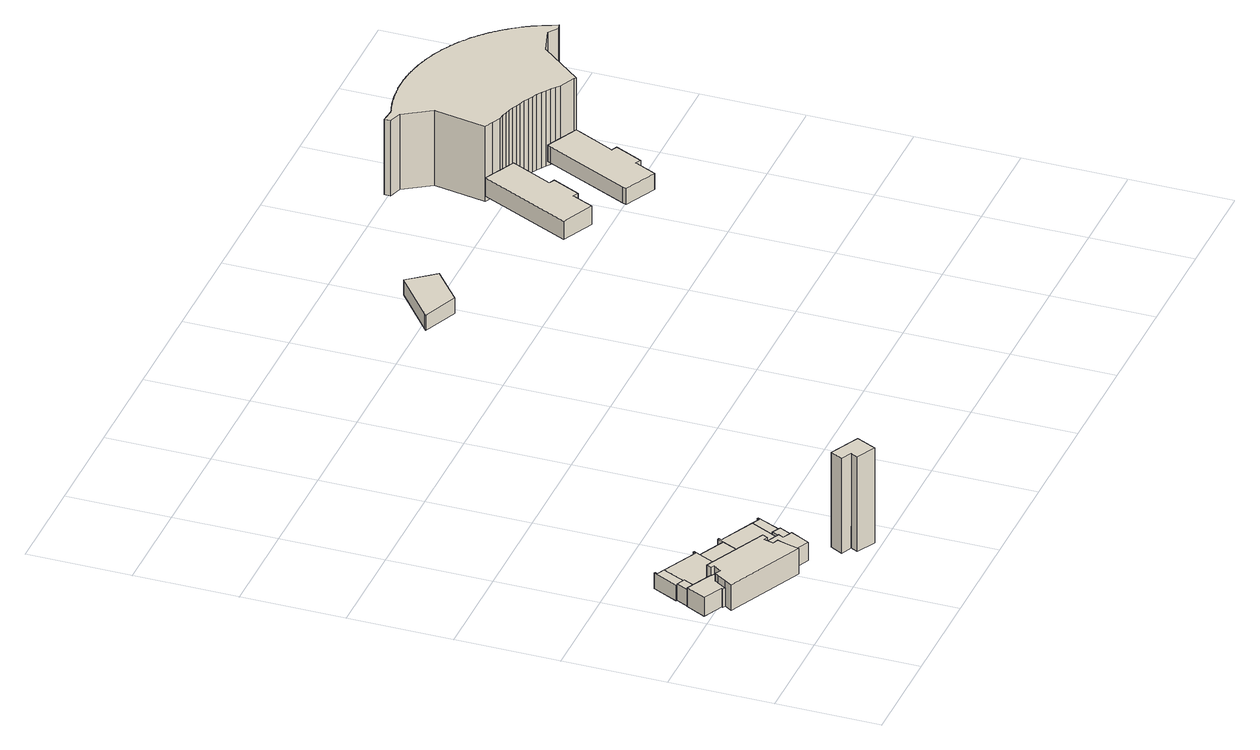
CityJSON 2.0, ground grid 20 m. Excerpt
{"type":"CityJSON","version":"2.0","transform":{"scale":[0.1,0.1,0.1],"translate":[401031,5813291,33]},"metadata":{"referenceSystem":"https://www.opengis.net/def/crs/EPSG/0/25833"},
"CityObjects":{
"building1":{"type":"Building","attributes":{"Gemeindeschluessel":"11000009","BezugspunktDach":"2200","function":"51009_1610","measuredHeight":3.41,"storeysAboveGround":0},"address":[{"country":"Germany","locality":"Berlin"}],"geometry":[{"type":"Solid","lod":"1","boundaries":[[[[0,1,2,3]],[[4,5,6,7]],[[4,7,3,2]],[[5,4,2,1]],[[6,5,1,0]],[[7,6,0,3]]]]}]},
"building2":{"type":"Building","attributes":{"Gemeindeschluessel":"11000009","BezugspunktDach":"2200","function":"51009_1610","measuredHeight":5.81,"storeysAboveGround":0},"address":[{"country":"Germany","locality":"Berlin"}],"geometry":[{"type":"Solid","lod":"1","boundaries":[[[[8,9,10,11,12,13,14,15,16,17,18,19,20,21,22,23]],[[24,25,26,27,28,29,30,31,32,33,34,35,36,37,38,39]],[[24,39,23,22]],[[25,24,22,21]],[[26,25,21,20]],[[27,26,20,19]],[[28,27,19,18]],[[29,28,18,17]],[[30,29,17,16]],[[31,30,16,15]],[[32,31,15,14]],[[33,32,14,13]],[[34,33,13,12]],[[35,34,12,11]],[[36,35,11,10]],[[37,36,10,9]],[[38,37,9,8]],[[39,38,8,23]]]]}]},
"building3":{"type":"Building","attributes":{"Gemeindeschluessel":"11000009","function":"31001_2020"},"address":[{"country":"Germany","locality":"Berlin","thoroughfareNumber":"6","thoroughfareName":"Straße zum FEZ"}],"children":["building3-1","building3-2","building3-3","building3-4","building3-5","building3-6","building3-7"]},
"building3-1":{"type":"BuildingPart","attributes":{"BezugspunktDach":"2200","measuredHeight":3.27,"storeysAboveGround":1},"parents":["building3"],"geometry":[{"type":"MultiSurface","lod":"1","boundaries":[[[40,41,42,43,44,45,46,47,48,49,50,51,52]],[[5,53,54,55,56,57,58,59,60,61,62,63,6]],[[5,6,52,51]],[[53,50,51,5,51,50]],[[54,53,50,49]],[[55,54,49,48]],[[56,55,48,47]],[[57,56,47,46]],[[64,65,66,57,46,45]],[[59,58,45,44]],[[60,59,44,43]],[[61,60,43,42]],[[62,61,42,41]],[[58,57,66,65,64]],[[67,63,68,62,69,41,40]],[[63,40,52,6]]]}]},
"building3-2":{"type":"BuildingPart","attributes":{"BezugspunktDach":"2200","measuredHeight":3.96,"storeysAboveGround":1},"parents":["building3"],"geometry":[{"type":"MultiSurface","lod":"1","boundaries":[[[70,71,72,73,74,75,76,77,78,79,80]],[[81,7,6,63,62,82,83,84,85,86,87]],[[81,87,80,79]],[[7,81,79,78]],[[6,7,78,77]],[[63,40,52,6,77,76]],[[62,41,40,76,75]],[[82,62,75,74]],[[83,82,74,73]],[[84,83,73,72]],[[85,84,72,71]],[[86,85,71,70]],[[87,86,70,80]],[[6,52,40,63]],[[40,41,62,63]]]}]},
"building3-3":{"type":"BuildingPart","attributes":{"BezugspunktDach":"2200","measuredHeight":3.09,"storeysAboveGround":1},"parents":["building3"],"geometry":[{"type":"Solid","lod":"1","boundaries":[[[[88,89,66,65]],[[57,90,91,58]],[[90,57,66,89]],[[58,91,88,65]],[[58,65,66,57]],[[91,90,89,88]]]]}]},
"building3-4":{"type":"BuildingPart","attributes":{"BezugspunktDach":"2200","measuredHeight":3.12,"storeysAboveGround":1},"parents":["building3"],"geometry":[{"type":"MultiSurface","lod":"1","boundaries":[[[92,93,94,95,96,97,98,89,88]],[[90,99,100,101,102,103,104,105,91]],[[99,90,89,98]],[[100,99,98,97]],[[101,100,97,96]],[[102,101,96,95]],[[104,103,94,93]],[[105,106,107,92]],[[91,105,92,88]],[[108,90,91,88,89]],[[102,95,94,103]],[[104,93,107,106]]]}]},
"building3-5":{"type":"BuildingPart","attributes":{"BezugspunktDach":"2200","measuredHeight":3.12,"storeysAboveGround":1},"parents":["building3"],"geometry":[{"type":"Solid","lod":"1","boundaries":[[[[109,110,111,112,113,95,94]],[[102,114,115,116,117,118,103]],[[114,102,95,113]],[[115,114,113,112]],[[116,115,112,111]],[[117,116,111,110]],[[118,117,110,109]],[[103,118,109,94]],[[103,94,95,102]]]]}]},
"building3-6":{"type":"BuildingPart","attributes":{"BezugspunktDach":"2200","measuredHeight":3.21,"storeysAboveGround":1},"parents":["building3"],"geometry":[{"type":"Solid","lod":"1","boundaries":[[[[119,51,50,120,121,122,123]],[[124,125,126,53,5,4,127]],[[124,127,123,122]],[[125,124,122,121]],[[126,125,121,120]],[[53,126,120,50]],[[4,5,51,119]],[[127,4,119,123]],[[5,53,50,51]]]]}]},
"building3-7":{"type":"BuildingPart","attributes":{"BezugspunktDach":"2200","measuredHeight":3.85,"storeysAboveGround":1},"parents":["building3"],"geometry":[{"type":"MultiSurface","lod":"1","boundaries":[[[128,129,130,131,132,133,134,135,136,137,138,139,140,141,142]],[[143,144,105,145,106,104,146,147,148,149,150,151,152,153,154]],[[143,154,142,141]],[[144,143,141,140]],[[105,144,140,139]],[[145,105,139,138]],[[106,145,138,137]],[[155,93,107,137,136]],[[146,104,136,135]],[[147,146,135,134]],[[148,147,134,133]],[[149,148,133,132]],[[150,149,132,131]],[[151,150,131,130]],[[152,151,130,129]],[[153,152,129,128]],[[154,153,128,142]],[[104,156,106,107,93,155]]]}]},
"building4":{"type":"Building","attributes":{"Gemeindeschluessel":"11000009","BezugspunktDach":"2200","function":"51009_1610","measuredHeight":3.61,"storeysAboveGround":0},"address":[{"country":"Germany","locality":"Berlin"}],"geometry":[{"type":"Solid","lod":"1","boundaries":[[[[157,158,159,160]],[[103,118,147,146]],[[103,146,160,159]],[[118,103,159,158]],[[147,118,158,157]],[[146,147,157,160]]]]}]},
"building5":{"type":"Building","attributes":{"Gemeindeschluessel":"11000009","function":"31001_2000"},"address":[{"country":"Germany","locality":"Berlin","thoroughfareNumber":"6 (1)","thoroughfareName":"Straße zum FEZ"}],"children":["building5-1","building5-2"]},
"building5-1":{"type":"BuildingPart","attributes":{"BezugspunktDach":"2200","measuredHeight":19.75,"storeysAboveGround":1},"parents":["building5"],"geometry":[{"type":"Solid","lod":"1","boundaries":[[[[161,162,163,164,165,166]],[[167,168,169,170,171,172]],[[167,172,166,165]],[[168,167,165,164]],[[169,168,164,163]],[[170,169,163,162]],[[171,170,162,161]],[[172,171,161,166]]]]}]},
"building5-2":{"type":"BuildingPart","attributes":{"BezugspunktDach":"2200","measuredHeight":4.79,"storeysAboveGround":1},"parents":["building5"],"geometry":[{"type":"Solid","lod":"1","boundaries":[[[[173,174,175,176]],[[171,168,169,170]],[[171,170,176,175]],[[168,171,175,174]],[[169,168,174,173]],[[170,169,173,176]]]]}]},
"building6":{"type":"Building","attributes":{"Gemeindeschluessel":"11000009","BezugspunktDach":"2200","function":"31001_2120","measuredHeight":3.17,"storeysAboveGround":1},"address":[{"country":"Germany","locality":"Berlin","thoroughfareNumber":"195 (3)","thoroughfareName":"An der Wuhlheide"}],"geometry":[{"type":"Solid","lod":"1","boundaries":[[[[177,178,179,180,181,182,183,184]],[[185,186,187,188,189,190,191,192]],[[185,192,184,183]],[[186,185,183,182]],[[187,186,182,181]],[[188,187,181,180]],[[189,188,180,179]],[[190,189,179,178]],[[191,190,178,177]],[[192,191,177,184]]]]}]},
"building7":{"type":"Building","attributes":{"Gemeindeschluessel":"11000009","BezugspunktDach":"2200","function":"31001_3030","measuredHeight":3.81,"storeysAboveGround":1},"address":[{"country":"Germany","locality":"Berlin","thoroughfareNumber":"4 (1)","thoroughfareName":"Straße zum FEZ"}],"geometry":[{"type":"Solid","lod":"1","boundaries":[[[[193,194,195,196,197,198,199,200,201,202]],[[203,204,205,206,207,208,209,210,211,212]],[[203,212,202,201]],[[204,203,201,200]],[[205,204,200,199]],[[206,205,199,198]],[[207,206,198,197]],[[208,207,197,196]],[[209,208,196,195]],[[210,209,195,194]],[[211,210,194,193]],[[212,211,193,202]]]]}]},
"building8":{"type":"Building","attributes":{"Gemeindeschluessel":"11000009","BezugspunktDach":"2200","function":"31001_3030","measuredHeight":3.61,"storeysAboveGround":1},"address":[{"country":"Germany","locality":"Berlin","thoroughfareNumber":"4 (2)","thoroughfareName":"Straße zum FEZ"}],"geometry":[{"type":"Solid","lod":"1","boundaries":[[[[213,214,215,216,217,218,219,220,221,222,223,224,225,226]],[[227,228,229,230,231,232,233,234,235,236,237,238,239,240]],[[227,240,226,225]],[[228,227,225,224]],[[229,228,224,223]],[[230,229,223,222]],[[231,230,222,221]],[[232,231,221,220]],[[233,232,220,219]],[[234,233,219,218]],[[235,234,218,217]],[[236,235,217,216]],[[237,236,216,215]],[[238,237,215,214]],[[239,238,214,213]],[[240,239,213,226]]]]}]},
"building9":{"type":"Building","attributes":{"Gemeindeschluessel":"11000009","BezugspunktDach":"2200","function":"31001_3030","measuredHeight":15.7,"storeysAboveGround":1},"address":[{"country":"Germany","locality":"Berlin","thoroughfareNumber":"4 (5)","thoroughfareName":"Straße zum FEZ"}],"geometry":[{"type":"Solid","lod":"1","boundaries":[[[[241,242,243,244,245,246,247,248,249,250,251,252,253,254,255,256,257,258,259,260,261,262,263,264,265,266,267,268,269,270,271,272,273,274,275,276,277,278,279,280,281,282,283,284,285,286,287,288,289,290,291,292,293,294,295,296,297,298,299,300,301,302,303,304,305,306,307,308,309,310,311,312,313,314,315,316,317,318,319,320,321,322,323,324,325,326,327,328,329,330,331,332,333,334,335,336,337,338,339,340,341,342,343,344,345,346,347,348,349,350,351,352,353,354,355,356,357,358,359,360,361,362,363,364,365,366,367,368,369,370,371,372,373,374,375,376,377,378,379,380,381,382,383,384,385,386,387,388,389,390,391,392,393,394,395,396,397,398,399,400,401,402,403,404,405,406,407,408,409,410,411,412,413,414,415,416,417,418,419,420,421,422,423,424,425,426,427,428,429,430,431,432,433,434,435,436,437,438,439,440,441,442,443,444,445,446,447,448,449,450,451,452,453,454,455,456,457,458,459,460,461,462,463,464,465,466,467,468,469,470,471,472,473,474,475,476,477,478,479]],[[480,481,482,483,484,485,486,487,488,489,490,491,492,493,494,495,496,497,498,499,500,501,502,503,504,505,506,507,508,509,510,511,512,513,514,515,516,517,518,519,520,521,522,523,524,525,526,527,528,529,530,531,532,533,534,535,536,537,538,539,540,541,542,543,544,545,546,547,548,549,550,551,552,553,554,555,556,557,558,559,560,561,562,563,564,565,566,567,568,569,570,571,572,573,574,575,576,577,578,579,580,581,582,583,584,585,586,587,588,589,590,591,592,593,594,595,596,597,598,599,600,601,602,603,604,605,606,607,608,609,610,611,612,613,614,615,616,617,618,619,620,621,622,623,624,625,626,627,628,629,630,631,632,633,634,635,636,637,638,639,640,641,642,643,644,645,646,647,648,649,650,651,652,653,654,655,656,657,658,659,660,661,662,663,664,665,666,667,668,669,670,671,672,673,674,675,676,677,678,679,680,681,682,683,684,685,686,687,688,689,690,691,692,693,694,695,696,697,698,699,700,701,702,703,704,705,706,707,708,709,710,711,712,713,714,715,716,717,718]],[[480,718,479,478]],[[481,480,478,477]],[[482,481,477,476]],[[483,482,476,475]],[[484,483,475,474]],[[485,484,474,473]],[[486,485,473,472]],[[487,486,472,471]],[[488,487,471,470]],[[489,488,470,469]],[[490,489,469,468]],[[491,490,468,467]],[[492,491,467,466]],[[493,492,466,465]],[[494,493,465,464]],[[495,494,464,463]],[[496,495,463,462]],[[497,496,462,461]],[[498,497,461,460]],[[499,498,460,459]],[[500,499,459,458]],[[501,500,458,457]],[[502,501,457,456]],[[503,502,456,455]],[[504,503,455,454]],[[505,504,454,453]],[[506,505,453,452]],[[507,506,452,451]],[[508,507,451,450]],[[509,508,450,449]],[[510,509,449,448]],[[511,510,448,447]],[[512,511,447,446]],[[513,512,446,445]],[[514,513,445,444]],[[515,514,444,443]],[[516,515,443,442]],[[517,516,442,441]],[[518,517,441,440]],[[519,518,440,439]],[[520,519,439,438]],[[521,520,438,437]],[[522,521,437,436]],[[523,522,436,435]],[[524,523,435,434]],[[525,524,434,433]],[[526,525,433,432]],[[527,526,432,431]],[[528,527,431,430]],[[529,528,430,429]],[[530,529,429,428]],[[531,530,428,427]],[[532,531,427,426]],[[533,532,426,425]],[[534,533,425,424]],[[535,534,424,423]],[[536,535,423,422]],[[537,536,422,421]],[[538,537,421,420]],[[539,538,420,419]],[[540,539,419,418]],[[541,540,418,417]],[[542,541,417,416]],[[543,542,416,415]],[[544,543,415,414]],[[545,544,414,413]],[[546,545,413,412]],[[547,546,412,411]],[[548,547,411,410]],[[549,548,410,409]],[[550,549,409,408]],[[551,550,408,407]],[[552,551,407,406]],[[553,552,406,405]],[[554,553,405,404]],[[555,554,404,403]],[[556,555,403,402]],[[557,556,402,401]],[[558,557,401,400]],[[559,558,400,399]],[[560,559,399,398]],[[561,560,398,397]],[[562,561,397,396]],[[563,562,396,395]],[[564,563,395,394]],[[565,564,394,393]],[[566,565,393,392]],[[567,566,392,391]],[[568,567,391,390]],[[569,568,390,389]],[[570,569,389,388]],[[571,570,388,387]],[[572,571,387,386]],[[573,572,386,385]],[[574,573,385,384]],[[575,574,384,383]],[[576,575,383,382]],[[577,576,382,381]],[[578,577,381,380]],[[579,578,380,379]],[[580,579,379,378]],[[581,580,378,377]],[[582,581,377,376]],[[583,582,376,375]],[[584,583,375,374]],[[585,584,374,373]],[[586,585,373,372]],[[587,586,372,371]],[[588,587,371,370]],[[589,588,370,369]],[[590,589,369,368]],[[591,590,368,367]],[[592,591,367,366]],[[593,592,366,365]],[[594,593,365,364]],[[595,594,364,363]],[[596,595,363,362]],[[597,596,362,361]],[[598,597,361,360]],[[599,598,360,359]],[[600,599,359,358]],[[601,600,358,357]],[[602,601,357,356]],[[603,602,356,355]],[[604,603,355,354]],[[605,604,354,353]],[[606,605,353,352]],[[607,606,352,351]],[[608,607,351,350]],[[609,608,350,349]],[[610,609,349,348]],[[611,610,348,347]],[[612,611,347,346]],[[613,612,346,345]],[[614,613,345,344]],[[615,614,344,343]],[[616,615,343,342]],[[617,616,342,341]],[[618,617,341,340]],[[619,618,340,339]],[[620,619,339,338]],[[621,620,338,337]],[[622,621,337,336]],[[623,622,336,335]],[[624,623,335,334]],[[625,624,334,333]],[[626,625,333,332]],[[627,626,332,331]],[[628,627,331,330]],[[629,628,330,329]],[[630,629,329,328]],[[631,630,328,327]],[[632,631,327,326]],[[633,632,326,325]],[[634,633,325,324]],[[635,634,324,323]],[[636,635,323,322]],[[637,636,322,321]],[[638,637,321,320]],[[639,638,320,319]],[[640,639,319,318]],[[641,640,318,317]],[[642,641,317,316]],[[643,642,316,315]],[[644,643,315,314]],[[645,644,314,313]],[[646,645,313,312]],[[647,646,312,311]],[[648,647,311,310]],[[649,648,310,309]],[[650,649,309,308]],[[651,650,308,307]],[[652,651,307,306]],[[653,652,306,305]],[[654,653,305,304]],[[655,654,304,303]],[[656,655,303,302]],[[657,656,302,301]],[[658,657,301,300]],[[659,658,300,299]],[[660,659,299,298]],[[661,660,298,297]],[[662,661,297,296]],[[663,662,296,295]],[[664,663,295,294]],[[665,664,294,293]],[[666,665,293,292]],[[667,666,292,291]],[[668,667,291,290]],[[669,668,290,289]],[[670,669,289,288]],[[671,670,288,287]],[[672,671,287,286]],[[673,672,286,285]],[[674,673,285,284]],[[675,674,284,283]],[[676,675,283,282]],[[677,676,282,281]],[[678,677,281,280]],[[679,678,280,279]],[[680,679,279,278]],[[681,680,278,277]],[[682,681,277,276]],[[683,682,276,275]],[[684,683,275,274]],[[685,684,274,273]],[[686,685,273,272]],[[687,686,272,271]],[[688,687,271,270]],[[689,688,270,269]],[[690,689,269,268]],[[691,690,268,267]],[[692,691,267,266]],[[693,692,266,265]],[[694,693,265,264]],[[695,694,264,263]],[[696,695,263,262]],[[697,696,262,261]],[[698,697,261,260]],[[699,698,260,259]],[[700,699,259,258]],[[701,700,258,257]],[[702,701,257,256]],[[703,702,256,255]],[[704,703,255,254]],[[705,704,254,253]],[[706,705,253,252]],[[707,706,252,251]],[[708,707,251,250]],[[709,708,250,249]],[[710,709,249,248]],[[711,710,248,247]],[[712,711,247,246]],[[713,712,246,245]],[[714,713,245,244]],[[715,714,244,243]],[[716,715,243,242]],[[717,716,242,241]],[[718,717,241,479]]]]}]}
},
"vertices":[
[41,237,54],[53,262,54],[36,269,54],[24,245,54],[36,269,20],[53,262,20],[41,237,20],[24,245,20],
[187,97,75],[191,114,75],[197,134,75],[199,141,75],[188,145,75],[193,164,75],[201,161,75],[206,171,75],[81,230,75],[76,220,75],[83,217,75],[72,201,75],[62,207,75],[57,200,75],[46,183,75],[36,168,75],[46,183,21],[57,200,21],[62,207,21],[72,201,21],[83,217,21],[76,220,21],[81,230,21],[206,171,21],[201,161,21],[193,164,21],[188,145,21],[199,141,21],[197,134,21],[191,114,21],[187,97,21],[36,168,21],
[72,222,52],[82,215,52],[83,217,52],[76,220,52],[81,230,52],[117,213,52],[142,266,52],[148,278,52],[145,279,52],[143,274,52],[74,307,52],[53,262,52],[41,237,52],[74,307,20],[143,274,20],[145,279,20],[148,278,20],[142,266,20],[117,213,20],[81,230,20],[76,220,20],[83,217,20],[82,215,20],[72,222,20],[117,213,30],[117,213,51],[142,266,51],[72,222,37],[73,222,20],[82,215,33],
[43,188,59],[42,186,59],[46,183,59],[62,207,59],[72,201,59],[82,215,59],[72,222,59],[41,237,59],[24,245,59],[23,245,59],[4,207,59],[23,245,20],[72,201,20],[62,207,20],[46,183,20],[42,186,20],[43,188,20],[4,207,20],
[170,188,51],[195,241,51],[195,241,20],[170,188,20],
[206,171,51],[241,154,51],[248,169,51],[270,214,51],[201,247,51],[203,252,51],[200,253,51],[200,253,20],[203,252,20],[201,247,20],[270,214,20],[248,169,20],[241,154,20],[206,171,20],[209,169,20],[209,169,51],[195,241,22],
[265,160,51],[266,160,51],[290,210,51],[287,211,51],[285,207,51],[285,207,20],[287,211,20],[290,210,20],[266,160,20],[265,160,20],
[36,269,52],[59,314,52],[61,319,52],[58,320,52],[34,270,52],[58,320,20],[61,319,20],[59,314,20],[34,270,20],
[199,141,58],[191,114,58],[196,113,58],[197,115,58],[236,97,58],[255,135,58],[253,136,58],[236,144,58],[241,154,58],[209,169,58],[204,159,58],[206,171,58],[201,161,58],[193,164,58],[188,145,58],[193,164,20],[201,161,20],[204,159,20],[236,144,20],[253,136,20],[255,135,20],[236,97,20],[197,115,20],[196,113,20],[191,114,20],[199,141,20],[188,145,20],[241,154,24],[223,163,20],
[253,136,56],[265,160,56],[248,169,56],[236,144,56],
[305,42,214],[298,28,214],[335,9,214],[354,48,214],[296,76,214],[283,52,214],[296,76,16],[354,48,16],[335,9,16],[298,28,16],[305,42,16],[283,52,16],
[335,9,64],[354,48,64],[305,42,64],[298,28,64],
[765,951,56],[788,970,56],[815,992,56],[830,1004,56],[820,1016,56],[790,1055,56],[699,983,56],[695,980,56],[699,983,24],[790,1055,24],[820,1016,24],[830,1004,24],[815,992,24],[788,970,24],[765,951,24],[695,980,24],
[1126,827,56],[1146,869,56],[1156,864,56],[1182,918,56],[1171,923,56],[1210,1004,56],[1180,1018,56],[1164,1026,56],[1147,1034,56],[1063,857,56],[1147,1034,18],[1164,1026,18],[1180,1018,18],[1210,1004,18],[1171,923,18],[1182,918,18],[1156,864,18],[1146,869,18],[1126,827,18],[1063,857,18],
[1265,761,55],[1268,768,55],[1285,803,55],[1295,798,55],[1321,852,55],[1310,857,55],[1346,931,55],[1349,938,55],[1345,940,55],[1315,954,55],[1286,968,55],[1282,961,55],[1205,798,55],[1202,791,55],[1205,798,21],[1282,961,21],[1286,968,21],[1315,954,21],[1345,940,21],[1349,938,21],[1346,931,21],[1310,857,21],[1321,852,21],[1295,798,21],[1285,803,21],[1268,768,21],[1265,761,21],[1202,791,21],
[1132,1188,164],[1165,1135,164],[1147,1034,164],[1164,1026,164],[1180,1018,164],[1190,1017,164],[1200,1014,164],[1209,1012,164],[1219,1009,164],[1228,1005,164],[1238,1002,164],[1247,998,164],[1256,993,164],[1265,988,164],[1274,984,164],[1283,978,164],[1291,973,164],[1299,967,164],[1307,961,164],[1315,954,164],[1345,940,164],[1349,938,164],[1416,1019,164],[1469,1035,164],[1487,1021,164],[1498,1024,164],[1491,1041,164],[1490,1044,164],[1489,1046,164],[1488,1048,164],[1487,1050,164],[1486,1052,164],[1485,1054,164],[1484,1056,164],[1484,1057,164],[1483,1059,164],[1482,1061,164],[1481,1063,164],[1481,1064,164],[1480,1065,164],[1479,1067,164],[1478,1069,164],[1477,1071,164],[1476,1071,164],[1475,1074,164],[1474,1076,164],[1473,1078,164],[1472,1080,164],[1470,1082,164],[1469,1084,164],[1468,1086,164],[1467,1088,164],[1465,1090,164],[1464,1092,164],[1463,1094,164],[1461,1096,164],[1460,1098,164],[1459,1100,164],[1457,1102,164],[1456,1103,164],[1455,1105,164],[1454,1105,164],[1453,1107,164],[1452,1108,164],[1452,1109,164],[1450,1111,164],[1449,1113,164],[1447,1115,164],[1446,1116,164],[1446,1117,164],[1444,1118,164],[1443,1119,164],[1442,1120,164],[1439,1124,164],[1438,1126,164],[1437,1126,164],[1436,1127,164],[1434,1129,164],[1433,1131,164],[1431,1133,164],[1430,1134,164],[1428,1136,164],[1426,1138,164],[1424,1139,164],[1423,1141,164],[1421,1143,164],[1419,1144,164],[1418,1146,164],[1417,1146,164],[1416,1147,164],[1414,1149,164],[1412,1150,164],[1410,1152,164],[1409,1153,164],[1409,1154,164],[1407,1155,164],[1405,1157,164],[1403,1158,164],[1401,1160,164],[1399,1161,164],[1397,1162,164],[1395,1164,164],[1393,1165,164],[1392,1167,164],[1390,1168,164],[1388,1169,164],[1386,1171,164],[1384,1172,164],[1382,1173,164],[1380,1175,164],[1378,1176,164],[1376,1177,164],[1374,1178,164],[1372,1180,164],[1370,1180,164],[1370,1181,164],[1367,1182,164],[1365,1183,164],[1363,1184,164],[1362,1185,164],[1361,1185,164],[1359,1187,164],[1358,1187,164],[1357,1188,164],[1355,1189,164],[1353,1190,164],[1351,1191,164],[1348,1192,164],[1346,1193,164],[1344,1194,164],[1342,1195,164],[1341,1195,164],[1340,1196,164],[1338,1197,164],[1337,1197,164],[1335,1198,164],[1333,1199,164],[1331,1200,164],[1329,1200,164],[1327,1201,164],[1324,1202,164],[1322,1203,164],[1320,1204,164],[1318,1205,164],[1316,1205,164],[1315,1205,164],[1313,1206,164],[1311,1207,164],[1308,1207,164],[1306,1208,164],[1305,1208,164],[1304,1209,164],[1302,1209,164],[1299,1210,164],[1297,1211,164],[1295,1211,164],[1292,1212,164],[1291,1212,164],[1290,1212,164],[1288,1213,164],[1285,1213,164],[1283,1214,164],[1281,1214,164],[1278,1215,164],[1277,1215,164],[1276,1215,164],[1274,1216,164],[1271,1216,164],[1269,1216,164],[1268,1217,164],[1267,1217,164],[1264,1217,164],[1263,1217,164],[1262,1218,164],[1260,1218,164],[1258,1218,164],[1257,1218,164],[1255,1218,164],[1253,1219,164],[1250,1219,164],[1248,1219,164],[1245,1219,164],[1243,1219,164],[1241,1219,164],[1240,1220,164],[1238,1220,164],[1236,1220,164],[1234,1220,164],[1231,1220,164],[1229,1220,164],[1226,1220,164],[1224,1220,164],[1222,1220,164],[1221,1220,164],[1219,1220,164],[1217,1220,164],[1214,1220,164],[1212,1220,164],[1210,1220,164],[1207,1219,164],[1205,1219,164],[1203,1219,164],[1201,1219,164],[1200,1219,164],[1198,1219,164],[1195,1218,164],[1193,1218,164],[1191,1218,164],[1188,1218,164],[1186,1217,164],[1184,1217,164],[1183,1217,164],[1181,1217,164],[1179,1216,164],[1176,1216,164],[1174,1215,164],[1172,1215,164],[1169,1215,164],[1167,1214,164],[1165,1214,164],[1162,1213,164],[1160,1213,164],[1160,1212,164],[1158,1212,164],[1156,1212,164],[1155,1211,164],[1153,1211,164],[1151,1210,164],[1150,1210,164],[1149,1210,164],[1146,1209,164],[1144,1208,164],[1142,1208,164],[1140,1207,164],[1137,1206,164],[1135,1206,164],[1133,1205,164],[1107,1208,164],[1107,1196,164],[1107,1208,7],[1133,1205,7],[1135,1206,7],[1137,1206,7],[1140,1207,7],[1142,1208,7],[1144,1208,7],[1146,1209,7],[1149,1210,7],[1150,1210,7],[1151,1210,7],[1153,1211,7],[1155,1211,7],[1156,1212,7],[1158,1212,7],[1160,1212,7],[1160,1213,7],[1162,1213,7],[1165,1214,7],[1167,1214,7],[1169,1215,7],[1172,1215,7],[1174,1215,7],[1176,1216,7],[1179,1216,7],[1181,1217,7],[1183,1217,7],[1184,1217,7],[1186,1217,7],[1188,1218,7],[1191,1218,7],[1193,1218,7],[1195,1218,7],[1198,1219,7],[1200,1219,7],[1201,1219,7],[1203,1219,7],[1205,1219,7],[1207,1219,7],[1210,1220,7],[1212,1220,7],[1214,1220,7],[1217,1220,7],[1219,1220,7],[1221,1220,7],[1222,1220,7],[1224,1220,7],[1226,1220,7],[1229,1220,7],[1231,1220,7],[1234,1220,7],[1236,1220,7],[1238,1220,7],[1240,1220,7],[1241,1219,7],[1243,1219,7],[1245,1219,7],[1248,1219,7],[1250,1219,7],[1253,1219,7],[1255,1218,7],[1257,1218,7],[1258,1218,7],[1260,1218,7],[1262,1218,7],[1263,1217,7],[1264,1217,7],[1267,1217,7],[1268,1217,7],[1269,1216,7],[1271,1216,7],[1274,1216,7],[1276,1215,7],[1277,1215,7],[1278,1215,7],[1281,1214,7],[1283,1214,7],[1285,1213,7],[1288,1213,7],[1290,1212,7],[1291,1212,7],[1292,1212,7],[1295,1211,7],[1297,1211,7],[1299,1210,7],[1302,1209,7],[1304,1209,7],[1305,1208,7],[1306,1208,7],[1308,1207,7],[1311,1207,7],[1313,1206,7],[1315,1205,7],[1316,1205,7],[1318,1205,7],[1320,1204,7],[1322,1203,7],[1324,1202,7],[1327,1201,7],[1329,1200,7],[1331,1200,7],[1333,1199,7],[1335,1198,7],[1337,1197,7],[1338,1197,7],[1340,1196,7],[1341,1195,7],[1342,1195,7],[1344,1194,7],[1346,1193,7],[1348,1192,7],[1351,1191,7],[1353,1190,7],[1355,1189,7],[1357,1188,7],[1358,1187,7],[1359,1187,7],[1361,1185,7],[1362,1185,7],[1363,1184,7],[1365,1183,7],[1367,1182,7],[1370,1181,7],[1370,1180,7],[1372,1180,7],[1374,1178,7],[1376,1177,7],[1378,1176,7],[1380,1175,7],[1382,1173,7],[1384,1172,7],[1386,1171,7],[1388,1169,7],[1390,1168,7],[1392,1167,7],[1393,1165,7],[1395,1164,7],[1397,1162,7],[1399,1161,7],[1401,1160,7],[1403,1158,7],[1405,1157,7],[1407,1155,7],[1409,1154,7],[1409,1153,7],[1410,1152,7],[1412,1150,7],[1414,1149,7],[1416,1147,7],[1417,1146,7],[1418,1146,7],[1419,1144,7],[1421,1143,7],[1423,1141,7],[1424,1139,7],[1426,1138,7],[1428,1136,7],[1430,1134,7],[1431,1133,7],[1433,1131,7],[1434,1129,7],[1436,1127,7],[1437,1126,7],[1438,1126,7],[1439,1124,7],[1442,1120,7],[1443,1119,7],[1444,1118,7],[1446,1117,7],[1446,1116,7],[1447,1115,7],[1449,1113,7],[1450,1111,7],[1452,1109,7],[1452,1108,7],[1453,1107,7],[1454,1105,7],[1455,1105,7],[1456,1103,7],[1457,1102,7],[1459,1100,7],[1460,1098,7],[1461,1096,7],[1463,1094,7],[1464,1092,7],[1465,1090,7],[1467,1088,7],[1468,1086,7],[1469,1084,7],[1470,1082,7],[1472,1080,7],[1473,1078,7],[1474,1076,7],[1475,1074,7],[1476,1071,7],[1477,1071,7],[1478,1069,7],[1479,1067,7],[1480,1065,7],[1481,1064,7],[1481,1063,7],[1482,1061,7],[1483,1059,7],[1484,1057,7],[1484,1056,7],[1485,1054,7],[1486,1052,7],[1487,1050,7],[1488,1048,7],[1489,1046,7],[1490,1044,7],[1491,1041,7],[1498,1024,7],[1487,1021,7],[1469,1035,7],[1416,1019,7],[1349,938,7],[1345,940,7],[1315,954,7],[1307,961,7],[1299,967,7],[1291,973,7],[1283,978,7],[1274,984,7],[1265,988,7],[1256,993,7],[1247,998,7],[1238,1002,7],[1228,1005,7],[1219,1009,7],[1209,1012,7],[1200,1014,7],[1190,1017,7],[1180,1018,7],[1164,1026,7],[1147,1034,7],[1165,1135,7],[1132,1188,7],[1107,1196,7]
]}
